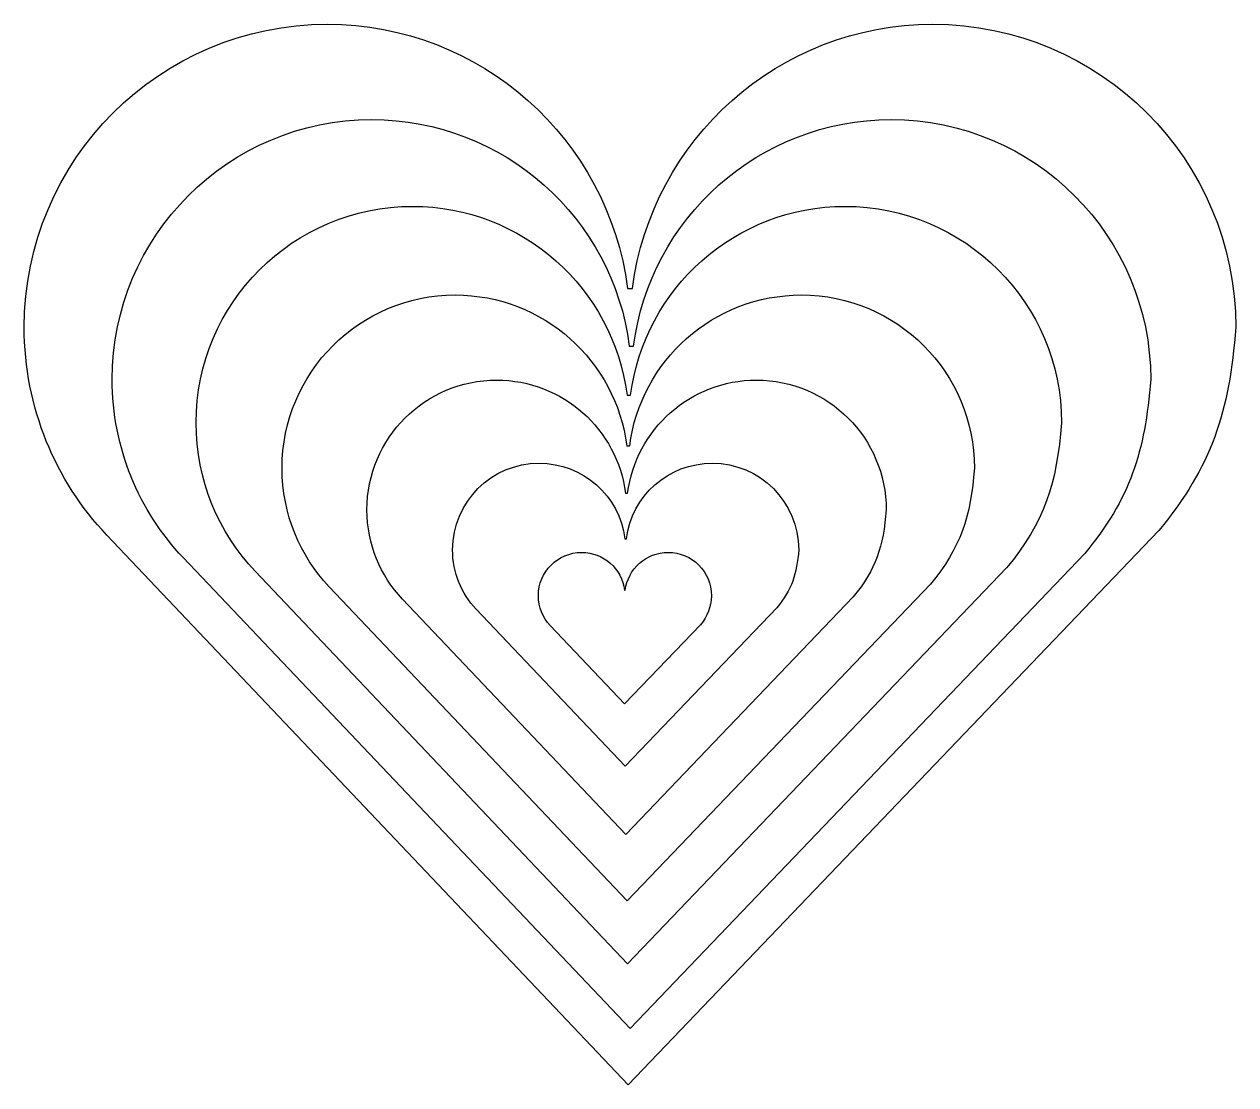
# Model space of a CAD drawing. Header units: centimetres. Extents: x -9.5 to 9.5, y -8.3 to 8.3.
import ezdxf

# ---------------------------------------------------------------- set-up
doc = ezdxf.new("R2010")
doc.units = ezdxf.units.CM
doc.header["$MEASUREMENT"] = 0
doc.layers.add('Layer 1', color=7, linetype='Continuous')

msp = doc.modelspace()

# ---------------------------------------------------------------- linework, layer by layer
at = {"layer": 'Layer 1'}
for points in [[(-4.7625, 8.33438), (-7.3914, 8.33438), (-9.525, 6.20078), (-9.525, 3.57188), (-9.525, 3.57188), (-9.525, 2.30713), (-9.03128, 1.15732), (-8.22606, 0.30427), (-8.22606, 0.30427), (-8.22606, 0.30427), (-0.02646, -8.33438), (-0.02646, -8.33438), (-0.02646, -8.33438), (-0.02646, -8.33438), (8.31701, 0.37868), (8.31701, 0.37868), (8.31701, 0.37868), (9.14563, 1.38436), (9.42415, 2.2363), (9.525, 3.57188), (9.525, 3.57188), (9.525, 6.20078), (7.3914, 8.33438), (4.7625, 8.33438), (4.7625, 8.33438), (2.34014, 8.33438), (0.33846, 6.52257), (0.03886, 4.18124), (0.03886, 4.18124), (0.03886, 4.18124), (-0.03886, 4.18124), (-0.03886, 4.18124), (-0.03886, 4.18124), (-0.33846, 6.52257), (-2.34014, 8.33438), (-4.7625, 8.33438)], [(-3.42024, 5.47221), (-5.29803, 5.47221), (-6.82203, 3.94821), (-6.82203, 2.07042), (-6.82203, 2.07042), (-6.82203, 1.16703), (-6.46937, 0.34574), (-5.89421, -0.26358), (-5.89421, -0.26358), (-5.89421, -0.26358), (-0.03735, -6.43404), (-0.03735, -6.43404), (-0.03735, -6.43404), (-0.03735, -6.43404), (5.92227, -0.21043), (5.92227, -0.21043), (5.92227, -0.21043), (6.51414, 0.50791), (6.71308, 1.11644), (6.78512, 2.07042), (6.78512, 2.07042), (6.78512, 3.94821), (5.26112, 5.47221), (3.38333, 5.47221), (3.38333, 5.47221), (1.65308, 5.47221), (0.2233, 4.17806), (0.0093, 2.50568), (0.0093, 2.50568), (0.0093, 2.50568), (-0.04621, 2.50568), (-0.04621, 2.50568), (-0.04621, 2.50568), (-0.26021, 4.17806), (-1.68998, 5.47221), (-3.42024, 5.47221)], [(-2.09508, 2.74175), (-3.22175, 2.74175), (-4.13615, 1.82735), (-4.13615, 0.70068), (-4.13615, 0.70068), (-4.13615, 0.15865), (-3.92455, -0.33413), (-3.57946, -0.69972), (-3.57946, -0.69972), (-3.57946, -0.69972), (-0.06535, -4.402), (-0.06535, -4.402), (-0.06535, -4.402), (-0.06535, -4.402), (3.51043, -0.66783), (3.51043, -0.66783), (3.51043, -0.66783), (3.86555, -0.23683), (3.98491, 0.12829), (4.02814, 0.70068), (4.02814, 0.70068), (4.02814, 1.82735), (3.11374, 2.74175), (1.98706, 2.74175), (1.98706, 2.74175), (0.94891, 2.74175), (0.09105, 1.96526), (-0.03735, 0.96184), (-0.03735, 0.96184), (-0.03735, 0.96184), (-0.07066, 0.96184), (-0.07066, 0.96184), (-0.07066, 0.96184), (-0.19906, 1.96526), (-1.05693, 2.74175), (-2.09508, 2.74175)], [(-0.76061, 0.03301), (-1.13617, 0.03301), (-1.44097, -0.27179), (-1.44097, -0.64735), (-1.44097, -0.64735), (-1.44097, -0.82802), (-1.37044, -0.99228), (-1.25541, -1.11415), (-1.25541, -1.11415), (-1.25541, -1.11415), (-0.08404, -2.34824), (-0.08404, -2.34824), (-0.08404, -2.34824), (-0.08404, -2.34824), (1.10789, -1.10352), (1.10789, -1.10352), (1.10789, -1.10352), (1.22626, -0.95985), (1.26605, -0.83814), (1.28046, -0.64735), (1.28046, -0.64735), (1.28046, -0.27179), (0.97566, 0.03301), (0.6001, 0.03301), (0.6001, 0.03301), (0.25405, 0.03301), (-0.03191, -0.22582), (-0.07471, -0.56029), (-0.07471, -0.56029), (-0.07471, -0.56029), (-0.08581, -0.56029), (-0.08581, -0.56029), (-0.08581, -0.56029), (-0.12861, -0.22582), (-0.41456, 0.03301), (-0.76061, 0.03301)]]:
    msp.add_open_spline(points, degree=3, knots=[0, 0, 0, 0, 0.1, 0.1, 0.1, 0.1, 0.2, 0.2, 0.2, 0.2, 0.3, 0.3, 0.3, 0.3, 0.4, 0.4, 0.4, 0.4, 0.5, 0.5, 0.5, 0.5, 0.6, 0.6, 0.6, 0.6, 0.7, 0.7, 0.7, 0.7, 0.8, 0.8, 0.8, 0.8, 1, 1, 1, 1], dxfattribs=at)
at = {"layer": 'Layer 1', "color": 7}
for points in [[(-4.05946, 6.83559), (-6.31281, 6.83559), (-8.14161, 5.00679), (-8.14161, 2.75345), (-8.14161, 2.75345), (-8.14161, 1.66938), (-7.71842, 0.68382), (-7.02823, -0.04736), (-7.02823, -0.04736), (-7.02823, -0.04736), (0, -7.45191), (0, -7.45191), (0, -7.45191), (0, -7.45191), (7.15155, 0.01643), (7.15155, 0.01643), (7.15155, 0.01643), (7.86179, 0.87843), (8.10052, 1.60867), (8.18696, 2.75345), (8.18696, 2.75345), (8.18696, 5.00679), (6.35816, 6.83559), (4.10482, 6.83559), (4.10482, 6.83559), (2.02851, 6.83559), (0.31279, 5.28261), (0.05599, 3.27576), (0.05599, 3.27576), (0.05599, 3.27576), (-0.01063, 3.27576), (-0.01063, 3.27576), (-0.01063, 3.27576), (-0.26743, 5.28261), (-1.98316, 6.83559), (-4.05946, 6.83559)], [(-2.74886, 4.0792), (-4.25109, 4.0792), (-5.47029, 2.86), (-5.47029, 1.35777), (-5.47029, 1.35777), (-5.47029, 0.63506), (-5.18816, -0.02198), (-4.72804, -0.50943), (-4.72804, -0.50943), (-4.72804, -0.50943), (-0.04255, -5.4458), (-0.04255, -5.4458), (-0.04255, -5.4458), (-0.04255, -5.4458), (4.72515, -0.46691), (4.72515, -0.46691), (4.72515, -0.46691), (5.19864, 0.10776), (5.3578, 0.59458), (5.41543, 1.35777), (5.41543, 1.35777), (5.41543, 2.86), (4.19623, 4.0792), (2.694, 4.0792), (2.694, 4.0792), (1.30979, 4.0792), (0.16597, 3.04388), (-0.00522, 1.70598), (-0.00522, 1.70598), (-0.00522, 1.70598), (-0.04964, 1.70598), (-0.04964, 1.70598), (-0.04964, 1.70598), (-0.22084, 3.04388), (-1.36465, 4.0792), (-2.74886, 4.0792)], [(-1.42901, 1.4352), (-2.18013, 1.4352), (-2.78973, 0.8256), (-2.78973, 0.07448), (-2.78973, 0.07448), (-2.78973, -0.28687), (-2.64866, -0.61539), (-2.4186, -0.85912), (-2.4186, -0.85912), (-2.4186, -0.85912), (-0.07586, -3.3273), (-0.07586, -3.3273), (-0.07586, -3.3273), (-0.07586, -3.3273), (2.30799, -0.83786), (2.30799, -0.83786), (2.30799, -0.83786), (2.54474, -0.55052), (2.62432, -0.30711), (2.65313, 0.07448), (2.65313, 0.07448), (2.65313, 0.8256), (2.04353, 1.4352), (1.29241, 1.4352), (1.29241, 1.4352), (0.60031, 1.4352), (0.0284, 0.91754), (-0.0572, 0.24859), (-0.0572, 0.24859), (-0.0572, 0.24859), (-0.0794, 0.24859), (-0.0794, 0.24859), (-0.0794, 0.24859), (-0.165, 0.91754), (-0.73691, 1.4352), (-1.42901, 1.4352)]]:
    msp.add_open_spline(points, degree=3, knots=[0, 0, 0, 0, 0.1, 0.1, 0.1, 0.1, 0.2, 0.2, 0.2, 0.2, 0.3, 0.3, 0.3, 0.3, 0.4, 0.4, 0.4, 0.4, 0.5, 0.5, 0.5, 0.5, 0.6, 0.6, 0.6, 0.6, 0.7, 0.7, 0.7, 0.7, 0.8, 0.8, 0.8, 0.8, 1, 1, 1, 1], dxfattribs=at)

doc.saveas('drawing.dxf')
